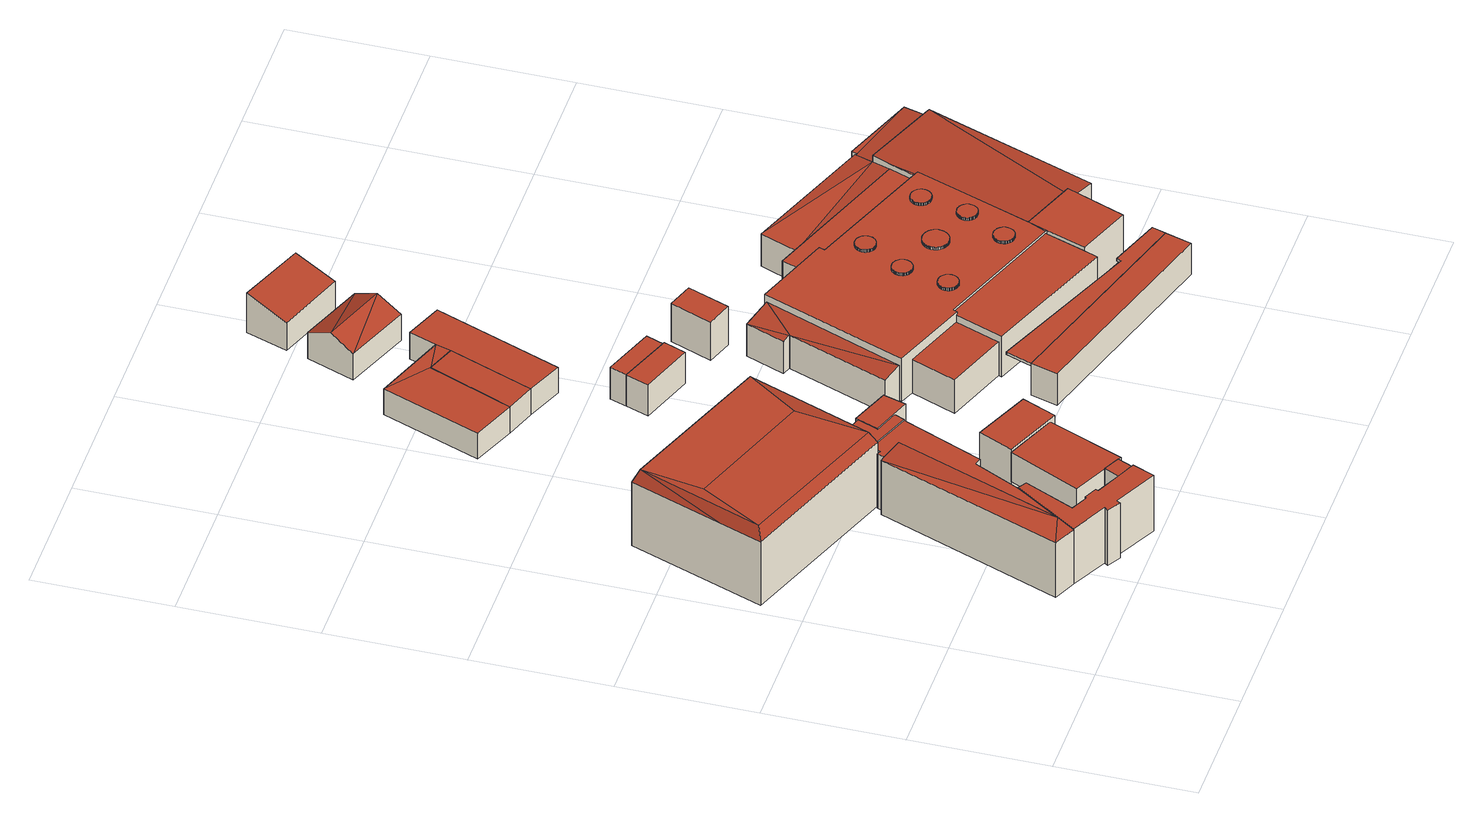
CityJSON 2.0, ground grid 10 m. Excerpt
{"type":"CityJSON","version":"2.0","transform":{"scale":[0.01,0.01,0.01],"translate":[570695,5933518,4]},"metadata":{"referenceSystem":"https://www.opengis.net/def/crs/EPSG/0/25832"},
"CityObjects":{
"building1":{"type":"Building","attributes":{"Grundfläche 2D":"79.879117","Grundhöhe NN":"4.262"},"geometry":[{"type":"Solid","lod":"3","boundaries":[[[[0,1,2]],[[3,4,5,2,6]],[[0,2,5]],[[7,8,9,10,11,12,13,14,15,16,17,18,19,20,21]],[[22,23,24,25,26,27,28,29,30,31,32,33]],[[34,35,36,37,38,39]],[[40,41,42,43,44]],[[2,23,22,6]],[[45,46,5,4,3,6,22,33,32]],[[0,5,46,47]],[[1,0,47,48]],[[8,7,49,50]],[[10,9,8,50,51]],[[11,10,51,52]],[[12,11,52,53]],[[13,12,53,54]],[[14,13,54,55]],[[15,14,55,56]],[[15,56,57,24,16]],[[2,1,17,16,24,23]],[[17,1,48,58,18]],[[19,18,58,59]],[[20,19,59,60]],[[21,20,60,61]],[[7,21,61,49]],[[25,24,57,62]],[[26,25,62,63]],[[27,26,63,64]],[[29,28,65,66]],[[67,31,30,29,66,68]],[[32,31,67,45]],[[39,38,69,70]],[[39,70,65,28,34]],[[34,28,27,35]],[[35,27,64,71,36]],[[37,41,40,44,72,69,38]],[[73,42,41,37,36,71]],[[43,42,73,74]],[[44,43,74,72]],[[46,45,67,68,66,65,70,69,72,74,73,71,64,63,62,57,56,55,54,53,52,51,50,49,61,60,59,58,48,47]]]],"semantics":{"surfaces":[{"type":"RoofSurface"},{"type":"WallSurface"},{"type":"GroundSurface"}],"values":[[0,0,0,0,0,0,0,1,1,1,1,1,1,1,1,1,1,1,1,1,1,1,1,1,1,1,1,1,1,1,1,1,1,1,1,1,1,1,1,2]]}}]},
"building2":{"type":"Building","attributes":{"Grundfläche 2D":"136.564219","Grundhöhe NN":"4.262"},"geometry":[{"type":"Solid","lod":"3","boundaries":[[[[75,76,77]],[[75,78,79,76]],[[80,79,78]],[[80,81,82,79]],[[83,84,85,82,81]],[[84,77,76,85]],[[86,87,82,85]],[[87,86,76,79]],[[87,79,82]],[[85,76,86]],[[78,75,77,88,89]],[[81,80,78,89,90]],[[84,83,81,90,91]],[[77,84,91,70,88]],[[91,90,89,88,70]]]],"semantics":{"surfaces":[{"type":"RoofSurface"},{"type":"WallSurface"},{"type":"GroundSurface"}],"values":[[0,0,0,0,0,0,0,0,0,0,1,1,1,1,2]]}}]},
"building3":{"type":"Building","attributes":{"Grundfläche 2D":"1.675169","Grundhöhe NN":"6.300"},"geometry":[{"type":"Solid","lod":"3","boundaries":[[[[92,93,94,95]],[[96,97,95,94]],[[97,98,92,95]],[[98,99,93,92]],[[99,96,94,93]],[[99,98,97,96]]]],"semantics":{"surfaces":[{"type":"RoofSurface"},{"type":"WallSurface"},{"type":"GroundSurface"}],"values":[[0,1,1,1,1,2]]}}]},
"building4":{"type":"Building","attributes":{"Grundfläche 2D":"25.071277","Grundhöhe NN":"6.322"},"geometry":[{"type":"Solid","lod":"3","boundaries":[[[[100,101,102,103]],[[101,100,104,105]],[[102,101,105,106]],[[103,102,106,107]],[[100,103,107,104]],[[105,104,107,106]]]],"semantics":{"surfaces":[{"type":"RoofSurface"},{"type":"WallSurface"},{"type":"GroundSurface"}],"values":[[0,1,1,1,1,2]]}}]},
"building5":{"type":"Building","attributes":{"Grundfläche 2D":"12.195177","Grundhöhe NN":"4.262"},"geometry":[{"type":"Solid","lod":"3","boundaries":[[[[108,109,110,111]],[[109,108,112,113]],[[110,109,113,114]],[[111,110,114,115]],[[108,111,115,112]],[[113,112,115,114]]]],"semantics":{"surfaces":[{"type":"RoofSurface"},{"type":"WallSurface"},{"type":"GroundSurface"}],"values":[[0,1,1,1,1,2]]}}]},
"building6":{"type":"Building","attributes":{"Grundfläche 2D":"15.060172","Grundhöhe NN":"6.371"},"geometry":[{"type":"Solid","lod":"3","boundaries":[[[[116,117,118,119]],[[120,121,119,118]],[[121,122,116,119]],[[122,123,117,116]],[[123,120,118,117]],[[123,122,121,120]]]],"semantics":{"surfaces":[{"type":"RoofSurface"},{"type":"WallSurface"},{"type":"GroundSurface"}],"values":[[0,1,1,1,1,2]]}}]},
"building7":{"type":"Building","attributes":{"Grundfläche 2D":"59.286362","Grundhöhe NN":"6.368"},"geometry":[{"type":"Solid","lod":"3","boundaries":[[[[117,116,124,125]],[[126,124,116]],[[126,116,119]],[[127,128,129,126,119,118]],[[130,131,125,124]],[[131,123,117,125]],[[123,122,116,117]],[[122,121,119,116]],[[121,120,118,119]],[[120,132,127,118]],[[132,133,128,127]],[[133,134,129,128]],[[134,135,126,129]],[[135,130,124,126]],[[122,123,131,130,135,134,133,132,120,121]]]],"semantics":{"surfaces":[{"type":"RoofSurface"},{"type":"WallSurface"},{"type":"GroundSurface"}],"values":[[0,0,0,0,1,1,1,1,1,1,1,1,1,1,2]]}}]},
"building8":{"type":"Building","attributes":{"Grundfläche 2D":"7.353962","Grundhöhe NN":"6.036"},"geometry":[{"type":"Solid","lod":"3","boundaries":[[[[136,137,138,139,140,141]],[[142,143,139,138]],[[143,144,145,146,136,141,140,139]],[[146,147,137,136]],[[147,142,138,137]],[[145,144,143,142,147,146]]]],"semantics":{"surfaces":[{"type":"RoofSurface"},{"type":"WallSurface"},{"type":"GroundSurface"}],"values":[[0,1,1,1,1,2]]}}]},
"building9":{"type":"Building","attributes":{"Grundfläche 2D":"5.650454","Grundhöhe NN":"5.910"},"geometry":[{"type":"Solid","lod":"3","boundaries":[[[[148,149,150,151]],[[152,153,151,150]],[[153,154,148,151]],[[154,155,149,148]],[[155,152,150,149]],[[155,154,153,152]]]],"semantics":{"surfaces":[{"type":"RoofSurface"},{"type":"WallSurface"},{"type":"GroundSurface"}],"values":[[0,1,1,1,1,2]]}}]},
"building10":{"type":"Building","attributes":{"Grundfläche 2D":"19.536993","Grundhöhe NN":"6.522"},"geometry":[{"type":"Solid","lod":"3","boundaries":[[[[156,157,158]],[[159,158,160]],[[156,158,159]],[[159,160,161]],[[160,158,157,162,163]],[[161,160,163,164]],[[156,159,161,164,165]],[[157,156,165,162]],[[163,162,165,164]]]],"semantics":{"surfaces":[{"type":"RoofSurface"},{"type":"WallSurface"},{"type":"GroundSurface"}],"values":[[0,0,0,0,1,1,1,1,2]]}}]},
"building11":{"type":"Building","attributes":{"Grundfläche 2D":"6.546194","Grundhöhe NN":"6.488"},"geometry":[{"type":"Solid","lod":"3","boundaries":[[[[166,167,168,169]],[[170,171,169,168]],[[171,172,166,169]],[[172,173,167,166]],[[173,170,168,167]],[[173,172,171,170]]]],"semantics":{"surfaces":[{"type":"RoofSurface"},{"type":"WallSurface"},{"type":"GroundSurface"}],"values":[[0,1,1,1,1,2]]}}]},
"building12":{"type":"Building","attributes":{"Grundfläche 2D":"32.876949","Grundhöhe NN":"6.488"},"children":["building12-1"],"geometry":[{"type":"Solid","lod":"3","boundaries":[[[[174,175,176,177]],[[176,178,179,180,177]],[[174,177,180,181]],[[174,181,182,183,175]],[[179,178,176,175,183,182]],[[182,181,180,179]]]],"semantics":{"surfaces":[{"type":"RoofSurface"},{"type":"WallSurface"},{"type":"GroundSurface"}],"values":[[0,1,1,1,1,2]]}}]},
"building12-1":{"type":"BuildingInstallation","parents":["building12"],"geometry":[{"type":"MultiSurface","lod":"3","boundaries":[[[184,185,186,187,176,175]],[[178,183,175,176]],[[183,188,184,175]],[[188,189,185,184]],[[189,190,186,185]],[[190,191,187,186]],[[191,178,176,187]],[[191,190,189,188,183,178]]],"semantics":{"surfaces":[{"type":"RoofSurface"},{"type":"WallSurface"},{"type":"OuterCeilingSurface"}],"values":[0,1,1,1,1,1,1,2]}}]},
"building13":{"type":"Building","attributes":{"Grundfläche 2D":"17.034264","Grundhöhe NN":"6.640"},"geometry":[{"type":"Solid","lod":"3","boundaries":[[[[192,193,194,195]],[[196,197,195,194]],[[197,198,192,195]],[[198,199,193,192]],[[199,196,194,193]],[[199,198,197,196]]]],"semantics":{"surfaces":[{"type":"RoofSurface"},{"type":"WallSurface"},{"type":"GroundSurface"}],"values":[[0,1,1,1,1,2]]}}]},
"building14":{"type":"Building","attributes":{"Grundfläche 2D":"421.715053","Grundhöhe NN":"6.488"},"children":["building14-1","building14-2","building14-3","building14-4","building14-5","building14-6","building14-7"],"geometry":[{"type":"Solid","lod":"3","boundaries":[[[[200,201,202,203,204,205,206,207,208,209,210,211]],[[212,211,210]],[[213,214,215,216,217,218]],[[219,220,221]],[[222,220,219]],[[223,222,219,224]],[[225,226,227,228]],[[229,227,226]],[[230,225,228,231]],[[229,226,232]],[[233,234,235,236,237,238,239,240]],[[241,242,243,244,219]],[[243,242,245]],[[246,247,248,249]],[[250,251,252,248,247,253,254]],[[251,250,255]],[[211,212,256,257,258]],[[259,260,261,262]],[[263,264,207,206,205,204,265,266,227,229]],[[259,262,238,237,208,207,264,267]],[[208,237,236,209]],[[268,212,210,209,236,235,269]],[[211,252,251,200]],[[216,202,201,200,251,255,217]],[[202,216,215,203]],[[270,265,204,203,215,214]],[[271,213,218,221,220,272]],[[214,213,271,270]],[[273,223,224,219,244,274]],[[222,223,273,275]],[[220,222,275,272]],[[228,227,266,276]],[[277,230,231,228,276,278]],[[225,230,277,279]],[[226,225,279,280]],[[232,226,280,281]],[[229,232,281,263]],[[282,240,239,238,262,261,283]],[[233,240,282,284]],[[235,234,233,284,269]],[[242,241,285,286]],[[245,242,286,287]],[[243,245,287,288]],[[244,243,288,274]],[[246,249,289,290]],[[247,246,290,291]],[[219,254,253,247,291,285,241]],[[217,255,250,254,219,221,218]],[[212,268,292,256]],[[257,256,292,293]],[[248,258,257,293,289,249]],[[258,248,252,211]],[[260,259,267,294]],[[261,260,294,283]],[[293,292,268,269,284,282,283,294,267,264,263,281,280,279,277,278,276,266,265,270,271,272,275,273,274,288,287,286,285,291,290,289]]]],"semantics":{"surfaces":[{"type":"RoofSurface"},{"type":"WallSurface"},{"type":"GroundSurface"}],"values":[[0,0,0,0,0,0,0,0,0,0,0,0,0,0,0,0,0,0,1,1,1,1,1,1,1,1,1,1,1,1,1,1,1,1,1,1,1,1,1,1,1,1,1,1,1,1,1,1,1,1,1,1,1,1,2]]}}]},
"building14-1":{"type":"BuildingInstallation","parents":["building14"],"geometry":[{"type":"MultiSurface","lod":"3","boundaries":[[[295,296,297,298,299,300,301,302,303,304,305,306,307,308,309,310,311,312,313,314,315,316,317,318,319,320,321,322,323,324,325,326,327,328,329,330,331,332,333,334,335,336,337,338,339,340,341,342,343,344,345,346,347,348,349,350,351,352,353,354,355,356,357,358,359,360,361,362,363,364,365,366]],[[367,368,301,300]],[[368,369,302,301]],[[370,371,297,296]],[[371,372,298,297]],[[372,373,299,298]],[[373,367,300,299]],[[369,374,303,302]],[[304,303,374,375]],[[375,376,305,304]],[[376,377,306,305]],[[377,378,307,306]],[[378,379,308,307]],[[379,380,309,308]],[[380,381,310,309]],[[381,382,311,310]],[[382,383,312,311]],[[383,384,313,312]],[[384,385,314,313]],[[385,386,315,314]],[[386,387,316,315]],[[387,388,317,316]],[[388,389,318,317]],[[389,390,319,318]],[[390,391,320,319]],[[391,392,321,320]],[[392,393,322,321]],[[323,322,393,394]],[[394,395,324,323]],[[395,396,325,324]],[[396,397,326,325]],[[397,398,327,326]],[[398,399,328,327]],[[399,400,329,328]],[[400,401,330,329]],[[401,402,331,330]],[[402,403,332,331]],[[403,404,333,332]],[[404,405,334,333]],[[405,406,335,334]],[[406,407,336,335]],[[407,408,337,336]],[[408,409,338,337]],[[409,410,339,338]],[[410,411,340,339]],[[411,412,341,340]],[[412,413,342,341]],[[413,414,343,342]],[[414,415,344,343]],[[415,416,345,344]],[[416,417,346,345]],[[417,418,347,346]],[[418,419,348,347]],[[419,420,349,348]],[[420,421,350,349]],[[421,422,351,350]],[[422,423,352,351]],[[423,424,353,352]],[[424,425,354,353]],[[425,426,355,354]],[[426,427,356,355]],[[427,428,357,356]],[[428,429,358,357]],[[429,430,359,358]],[[430,431,360,359]],[[431,432,361,360]],[[432,433,362,361]],[[433,434,363,362]],[[434,435,364,363]],[[435,436,365,364]],[[436,437,366,365]],[[437,438,295,366]],[[438,370,296,295]]],"semantics":{"surfaces":[{"type":"RoofSurface"},{"type":"WallSurface"}],"values":[0,1,1,1,1,1,1,1,1,1,1,1,1,1,1,1,1,1,1,1,1,1,1,1,1,1,1,1,1,1,1,1,1,1,1,1,1,1,1,1,1,1,1,1,1,1,1,1,1,1,1,1,1,1,1,1,1,1,1,1,1,1,1,1,1,1,1,1,1,1,1,1,1]}}]},
"building14-2":{"type":"BuildingInstallation","parents":["building14"],"geometry":[{"type":"MultiSurface","lod":"3","boundaries":[[[439,440,441,442,443,444,445,446,447,448,449,450,451,452,453,454,455,456,457,458,459,460,461,462,463,464,465,466,467,468,469,470,471,472,473,474,475,476,477,478,479,480,481,482,483,484,485,486]],[[442,441,487,488]],[[443,442,488,489]],[[444,443,489,490]],[[486,485,491,492]],[[439,486,492,493]],[[440,439,493,494]],[[441,440,494,487]],[[445,444,490,495]],[[446,445,495,496]],[[447,446,496,497]],[[448,447,497,498]],[[449,448,498,499]],[[450,449,499,500]],[[451,450,500,501]],[[452,451,501,502]],[[453,452,502,503]],[[454,453,503,504]],[[455,454,504,505]],[[456,455,505,506]],[[457,456,506,507]],[[458,457,507,508]],[[459,458,508,509]],[[460,459,509,510]],[[461,460,510,511]],[[462,461,511,512]],[[463,462,512,513]],[[464,463,513,514]],[[465,464,514,515]],[[466,465,515,516]],[[467,466,516,517]],[[468,467,517,518]],[[469,468,518,519]],[[470,469,519,520]],[[471,470,520,521]],[[472,471,521,522]],[[473,472,522,523]],[[474,473,523,524]],[[475,474,524,525]],[[476,475,525,526]],[[477,476,526,527]],[[478,477,527,528]],[[479,478,528,529]],[[480,479,529,530]],[[481,480,530,531]],[[482,481,531,532]],[[483,482,532,533]],[[484,483,533,534]],[[485,484,534,491]]],"semantics":{"surfaces":[{"type":"RoofSurface"},{"type":"WallSurface"}],"values":[0,1,1,1,1,1,1,1,1,1,1,1,1,1,1,1,1,1,1,1,1,1,1,1,1,1,1,1,1,1,1,1,1,1,1,1,1,1,1,1,1,1,1,1,1,1,1,1,1]}}]},
"building14-3":{"type":"BuildingInstallation","parents":["building14"],"geometry":[{"type":"MultiSurface","lod":"3","boundaries":[[[535,536,537,538,539,540,541,542,543,544,545,546,547,548,549,550,551,552,553,554,555,556,557,558,559,560,561,562,563,564,565,566,567,568,569,570,571,572,573,574,575,576,577,578,579,580,581,582]],[[559,558,583,584]],[[560,559,584,585]],[[561,560,585,586]],[[562,561,586,587]],[[563,562,587,588]],[[564,563,588,589]],[[539,538,590,591]],[[540,539,591,592]],[[535,582,593,594]],[[536,535,594,595]],[[537,536,595,596]],[[538,537,596,590]],[[541,540,592,597]],[[542,541,597,598]],[[543,542,598,599]],[[544,543,599,600]],[[545,544,600,601]],[[546,545,601,602]],[[547,546,602,603]],[[548,547,603,604]],[[549,548,604,605]],[[550,549,605,606]],[[551,550,606,607]],[[552,551,607,608]],[[553,552,608,609]],[[554,553,609,610]],[[555,554,610,611]],[[556,555,611,612]],[[557,556,612,613]],[[558,557,613,583]],[[565,564,589,614]],[[566,565,614,615]],[[567,566,615,616]],[[568,567,616,617]],[[569,568,617,618]],[[570,569,618,619]],[[571,570,619,620]],[[572,571,620,621]],[[573,572,621,622]],[[574,573,622,623]],[[575,574,623,624]],[[576,575,624,625]],[[577,576,625,626]],[[578,577,626,627]],[[579,578,627,628]],[[580,579,628,629]],[[581,580,629,630]],[[582,581,630,593]]],"semantics":{"surfaces":[{"type":"RoofSurface"},{"type":"WallSurface"}],"values":[0,1,1,1,1,1,1,1,1,1,1,1,1,1,1,1,1,1,1,1,1,1,1,1,1,1,1,1,1,1,1,1,1,1,1,1,1,1,1,1,1,1,1,1,1,1,1,1,1]}}]},
"building14-4":{"type":"BuildingInstallation","parents":["building14"],"geometry":[{"type":"MultiSurface","lod":"3","boundaries":[[[631,632,633,634,635,636,637,638,639,640,641,642,643,644,645,646,647,648,649,650,651,652,653,654,655,656,657,658,659,660,661,662,663,664,665,666,667,668,669,670,671,672,673,674,675,676,677,678]],[[639,638,679,680]],[[634,633,681,682]],[[635,634,682,683]],[[636,635,683,684]],[[637,636,684,685]],[[638,637,685,679]],[[640,639,680,686]],[[641,640,686,687]],[[642,641,687,688]],[[643,642,688,689]],[[644,643,689,690]],[[645,644,690,691]],[[646,645,691,692]],[[647,646,692,693]],[[648,647,693,694]],[[649,648,694,695]],[[650,649,695,696]],[[651,650,696,697]],[[652,651,697,698]],[[653,652,698,699]],[[654,653,699,700]],[[655,654,700,701]],[[656,655,701,702]],[[657,656,702,703]],[[658,657,703,704]],[[659,658,704,705]],[[660,659,705,706]],[[661,660,706,707]],[[662,661,707,708]],[[663,662,708,709]],[[664,663,709,710]],[[665,664,710,711]],[[666,665,711,712]],[[667,666,712,713]],[[668,667,713,714]],[[669,668,714,715]],[[670,669,715,716]],[[671,670,716,717]],[[672,671,717,718]],[[673,672,718,719]],[[674,673,719,720]],[[675,674,720,721]],[[676,675,721,722]],[[677,676,722,723]],[[678,677,723,724]],[[631,678,724,725]],[[632,631,725,726]],[[633,632,726,681]]],"semantics":{"surfaces":[{"type":"RoofSurface"},{"type":"WallSurface"}],"values":[0,1,1,1,1,1,1,1,1,1,1,1,1,1,1,1,1,1,1,1,1,1,1,1,1,1,1,1,1,1,1,1,1,1,1,1,1,1,1,1,1,1,1,1,1,1,1,1,1]}}]},
"building14-5":{"type":"BuildingInstallation","parents":["building14"],"geometry":[{"type":"MultiSurface","lod":"3","boundaries":[[[727,728,729,730,731,732,733,734,735,736,737,738,739,740,741,742,743,744,745,746,747,748,749,750,751,752,753,754,755,756,757,758,759,760,761,762,763,764,765,766,767,768,769,770,771,772,773,774,775,776]],[[777,778,730,729]],[[778,779,731,730]],[[780,781,776,775]],[[781,782,727,776]],[[782,783,728,727]],[[783,777,729,728]],[[779,784,732,731]],[[784,785,733,732]],[[785,786,734,733]],[[786,787,735,734]],[[787,788,736,735]],[[788,789,737,736]],[[789,790,738,737]],[[790,791,739,738]],[[791,792,740,739]],[[792,793,741,740]],[[793,794,742,741]],[[794,795,743,742]],[[795,796,744,743]],[[796,797,745,744]],[[797,798,746,745]],[[798,799,747,746]],[[799,800,748,747]],[[800,801,749,748]],[[801,802,750,749]],[[802,803,751,750]],[[803,804,752,751]],[[804,805,753,752]],[[805,806,754,753]],[[806,807,755,754]],[[807,808,756,755]],[[808,809,757,756]],[[809,810,758,757]],[[810,811,759,758]],[[811,812,760,759]],[[812,813,761,760]],[[813,814,762,761]],[[814,815,763,762]],[[815,816,764,763]],[[816,817,765,764]],[[817,818,819,767,766,765]],[[819,820,768,767]],[[820,821,769,768]],[[821,822,770,769]],[[822,823,771,770]],[[823,824,772,771]],[[824,825,773,772]],[[774,773,825,826]],[[826,780,775,774]]],"semantics":{"surfaces":[{"type":"RoofSurface"},{"type":"WallSurface"}],"values":[0,1,1,1,1,1,1,1,1,1,1,1,1,1,1,1,1,1,1,1,1,1,1,1,1,1,1,1,1,1,1,1,1,1,1,1,1,1,1,1,1,1,1,1,1,1,1,1,1,1]}}]},
"building14-6":{"type":"BuildingInstallation","parents":["building14"],"geometry":[{"type":"MultiSurface","lod":"3","boundaries":[[[827,828,829,830,831,832,833,834,835,836,837,838,839,840,841,842,843,844,845,846,847,848,849,850,851,852,853,854,855,856,857,858,859,860,861,862,863,864,865,866,867,868,869,870,871,872,873,874]],[[875,876,833,832]],[[877,878,827,874]],[[878,879,828,827]],[[829,828,879,880]],[[880,881,830,829]],[[881,882,831,830]],[[882,875,832,831]],[[876,883,834,833]],[[883,884,835,834]],[[884,885,836,835]],[[885,886,837,836]],[[886,887,838,837]],[[887,888,839,838]],[[888,889,840,839]],[[889,890,841,840]],[[890,891,842,841]],[[891,892,843,842]],[[892,893,844,843]],[[893,894,845,844]],[[894,895,846,845]],[[895,896,847,846]],[[896,897,848,847]],[[897,898,849,848]],[[898,899,850,849]],[[851,850,899,900]],[[900,901,852,851]],[[901,902,853,852]],[[902,903,854,853]],[[903,904,855,854]],[[904,905,856,855]],[[905,906,857,856]],[[906,907,858,857]],[[907,908,859,858]],[[908,909,860,859]],[[909,910,861,860]],[[910,911,862,861]],[[911,912,863,862]],[[912,913,864,863]],[[913,914,865,864]],[[914,915,866,865]],[[915,916,867,866]],[[916,917,868,867]],[[917,918,869,868]],[[918,919,870,869]],[[919,920,871,870]],[[920,921,872,871]],[[921,922,873,872]],[[922,877,874,873]]],"semantics":{"surfaces":[{"type":"RoofSurface"},{"type":"WallSurface"}],"values":[0,1,1,1,1,1,1,1,1,1,1,1,1,1,1,1,1,1,1,1,1,1,1,1,1,1,1,1,1,1,1,1,1,1,1,1,1,1,1,1,1,1,1,1,1,1,1,1,1]}}]},
"building14-7":{"type":"BuildingInstallation","parents":["building14"],"geometry":[{"type":"MultiSurface","lod":"3","boundaries":[[[923,924,925,926,927,928,929,930,931,932,933,934,935,936,937,938,939,940,941,942,943,944,945,946,947,948,949,950,951,952,953,954,955,956,957,958,959,960,961,962,963,964,965,966,967,968,969,970]],[[926,925,971,972]],[[969,968,973,974]],[[970,969,974,975]],[[923,970,975,976]],[[924,923,976,977]],[[925,924,977,971]],[[927,926,972,978]],[[928,927,978,979]],[[929,928,979,980]],[[930,929,980,981]],[[931,930,981,982]],[[932,931,982,983]],[[933,932,983,984]],[[934,933,984,985]],[[935,934,985,986]],[[936,935,986,987]],[[937,936,987,988]],[[938,937,988,989]],[[939,938,989,990]],[[940,939,990,991]],[[941,940,991,992]],[[942,941,992,993]],[[943,942,993,994]],[[944,943,994,995]],[[945,944,995,996]],[[946,945,996,997]],[[947,946,997,998]],[[948,947,998,999]],[[949,948,999,1000]],[[950,949,1000,1001]],[[951,950,1001,1002]],[[952,951,1002,1003]],[[953,952,1003,1004]],[[954,953,1004,1005]],[[955,954,1005,1006]],[[956,955,1006,1007]],[[957,956,1007,1008]],[[958,957,1008,1009]],[[959,958,1009,1010]],[[960,959,1010,1011]],[[961,960,1011,1012]],[[962,961,1012,1013]],[[963,962,1013,1014]],[[964,963,1014,1015]],[[965,964,1015,1016]],[[966,965,1016,1017]],[[967,966,1017,1018]],[[968,967,1018,973]]],"semantics":{"surfaces":[{"type":"RoofSurface"},{"type":"WallSurface"}],"values":[0,1,1,1,1,1,1,1,1,1,1,1,1,1,1,1,1,1,1,1,1,1,1,1,1,1,1,1,1,1,1,1,1,1,1,1,1,1,1,1,1,1,1,1,1,1,1,1,1]}}]}
},
"vertices":[
[710,476,483],[878,403,483],[967,536,487],[1263,1807,486],[1260,1808,486],[1223,1820,483],[1418,1754,498],[1559,51,493],[1628,213,491],[1494,273,491],[1306,358,491],[1316,379,491],[1220,424,491],[1214,411,491],[1084,471,491],[1254,836,491],[1192,873,491],[878,403,491],[1147,269,491],[1124,240,491],[1225,185,491],[1238,212,491],[1418,1754,483],[967,536,483],[1192,873,483],[1360,1213,483],[1413,1196,483],[1666,1790,483],[1336,1915,483],[1309,1849,483],[1283,1860,483],[1281,1861,483],[1260,1808,483],[1263,1807,483],[1336,1915,491],[1666,1790,491],[1697,1864,491],[1518,1928,491],[1579,2079,491],[1408,2143,491],[1579,2079,494],[1518,1928,498],[1815,1822,498],[1870,1990,493],[1586,2097,493],[1260,1808,26],[1223,1820,26],[710,476,26],[878,403,26],[1559,51,26],[1628,213,26],[1306,358,26],[1316,379,26],[1220,424,26],[1214,411,26],[1084,471,26],[1254,836,26],[1192,873,26],[1147,269,26],[1124,240,26],[1225,185,26],[1238,212,26],[1360,1213,26],[1413,1196,26],[1666,1790,26],[1336,1915,26],[1309,1849,26],[1281,1861,26],[1283,1860,26],[1579,2079,26],[1408,2143,26],[1697,1864,26],[1586,2097,26],[1815,1822,26],[1870,1990,26],
[543,3268,563],[1618,2829,658],[1675,2846,563],[455,3301,563],[480,3251,658],[206,2635,563],[87,2314,563],[136,2341,658],[1247,1886,563],[1303,1865,563],[1273,1920,658],[1325,2444,678],[379,2783,678],[1675,2846,26],[455,3301,26],[87,2314,26],[1303,1865,26],
[1550,386,483],[1494,273,483],[1620,217,483],[1670,328,483],[1620,217,230],[1670,328,230],[1550,386,230],[1494,273,230],
[1929,868,476],[1547,1025,476],[1300,504,476],[1698,315,476],[1929,868,232],[1547,1025,232],[1300,504,232],[1698,315,232],
[1657,1272,503],[1547,1025,503],[1970,850,503],[2075,1094,503],[1657,1272,26],[1547,1025,26],[1970,850,26],[2075,1094,26],
[1358,4940,458],[1110,4323,458],[1328,4245,458],[1567,4861,458],[1328,4245,237],[1567,4861,237],[1358,4940,237],[1110,4323,237],
[1065,5175,451],[790,4453,451],[1599,4973,458],[1601,4137,451],[1959,5069,451],[1672,5175,458],[1065,5175,237],[790,4453,237],[1601,4137,237],[1959,5069,237],[1672,5175,237],[1599,4973,237],
[1634,3682,467],[1575,3513,467],[1967,3374,467],[2028,3536,467],[2022,3538,467],[1645,3678,467],[1967,3374,204],[2028,3536,204],[2022,3538,204],[1645,3678,204],[1634,3682,204],[1575,3513,204],
[1691,3809,458],[1645,3678,458],[2022,3538,458],[2072,3670,458],[2022,3538,191],[2072,3670,191],[1691,3809,191],[1645,3678,191],
[1951,5630,471],[1472,5814,471],[1405,5638,556],[1891,5460,556],[1338,5462,471],[1826,5275,471],[1472,5814,252],[1338,5462,252],[1826,5275,252],[1951,5630,252],
[2192,3267,572],[2382,3201,572],[2498,3506,572],[2309,3571,572],[2498,3506,249],[2309,3571,249],[2192,3267,249],[2382,3201,249],
[3936,487,513],[3992,678,513],[2435,1146,513],[2375,951,513],[2435,1146,493],[2435,1146,249],[2375,951,249],[3936,487,249],[3992,678,249],[3992,678,493],
[4025,779,513],[3646,912,513],[3633,877,513],[2507,1335,513],[4025,779,493],[3646,912,493],[3633,877,493],[2507,1335,493],
[2001,5778,498],[2100,6079,596],[1605,6270,596],[1498,5966,498],[1605,6270,264],[1498,5966,264],[2001,5778,264],[2100,6079,264],
[4038,2387,611],[4021,2393,611],[3081,2745,611],[3096,2788,611],[2522,2994,611],[2516,2977,611],[2138,1960,611],[2131,1941,611],[2703,1727,611],[2714,1760,611],[3671,1404,611],[3735,1543,611],[3683,1400,611],[2977,3004,542],[2920,2850,542],[3096,2788,542],[3081,2745,542],[4021,2393,542],[4098,2595,542],[4151,2728,531],[3126,2950,522],[4098,2595,539],[3234,3223,522],[4204,2864,522],[4201,2857,522],[2257,2749,528],[2256,2745,528],[2516,2977,559],[2306,3052,517],[2138,1960,542],[2196,2768,517],[2197,2772,517],[1982,2011,525],[3534,1013,593],[3570,1116,594],[3671,1404,596],[2714,1760,593],[2703,1727,593],[2692,1731,593],[2569,1407,593],[2560,1382,593],[4715,2531,532],[4772,2693,519],[4214,2853,519],[4201,2857,519],[4228,2895,519],[4311,1280,551],[4754,2517,551],[4144,1390,566],[4128,1348,566],[4098,2595,583],[4038,2387,583],[3735,1543,583],[4715,2531,553],[4151,2728,583],[4021,2393,583],[3579,1112,612],[3978,965,612],[4144,1390,612],[2238,1901,531],[2108,1572,531],[2569,1407,531],[2692,1731,531],[2138,1960,249],[2131,1941,249],[2522,2994,249],[2516,2977,249],[2238,1901,249],[3683,1400,249],[3671,1404,249],[2920,2850,249],[2977,3004,249],[3126,2950,249],[4204,2864,249],[4201,2857,249],[3234,3223,249],[2306,3052,249],[2196,2768,249],[2197,2772,249],[2257,2749,249],[2256,2745,249],[1982,2011,249],[2560,1382,249],[2569,1407,249],[3534,1013,249],[4715,2531,249],[4772,2693,249],[4228,2895,249],[4214,2853,249],[4128,1348,249],[4311,1280,249],[4754,2517,249],[3579,1112,249],[3978,965,249],[2108,1572,249],
[3404,1983,634],[3410,1986,634],[3421,1991,634],[3430,1998,634],[3438,2005,634],[3445,2012,634],[3451,2021,634],[3457,2030,634],[3461,2041,634],[3464,2053,634],[3465,2059,634],[3466,2065,634],[3466,2072,634],[3466,2078,634],[3465,2085,634],[3464,2091,634],[3462,2098,634],[3460,2104,634],[3457,2110,634],[3454,2116,634],[3451,2122,634],[3447,2127,634],[3443,2132,634],[3438,2137,634],[3433,2141,634],[3429,2145,634],[3418,2151,634],[3408,2156,634],[3398,2160,634],[3388,2162,634],[3377,2163,634],[3366,2163,634],[3355,2161,634],[3343,2158,634],[3337,2156,634],[3332,2153,634],[3326,2150,634],[3321,2147,634],[3315,2143,634],[3310,2138,634],[3306,2134,634],[3301,2129,634],[3297,2123,634],[3294,2118,634],[3290,2112,634],[3288,2106,634],[3285,2100,634],[3284,2094,634],[3282,2088,634],[3281,2081,634],[3281,2069,634],[3282,2058,634],[3284,2047,634],[3287,2037,634],[3291,2028,634],[3297,2018,634],[3304,2009,634],[3312,2001,634],[3317,1997,634],[3322,1993,634],[3328,1990,634],[3334,1987,634],[3340,1984,634],[3346,1982,634],[3352,1980,634],[3359,1979,634],[3366,1978,634],[3372,1978,634],[3379,1978,634],[3385,1979,634],[3392,1980,634],[3398,1981,634],[3445,2012,611],[3451,2021,611],[3457,2030,611],[3410,1986,611],[3421,1991,611],[3430,1998,611],[3438,2005,611],[3461,2041,611],[3464,2053,611],[3465,2059,611],[3466,2065,611],[3466,2072,611],[3466,2078,611],[3465,2085,611],[3464,2091,611],[3462,2098,611],[3460,2104,611],[3457,2110,611],[3454,2116,611],[3451,2122,611],[3447,2127,611],[3443,2132,611],[3438,2137,611],[3433,2141,611],[3429,2145,611],[3418,2151,611],[3408,2156,611],[3398,2160,611],[3388,2162,611],[3377,2163,611],[3366,2163,611],[3355,2161,611],[3343,2158,611],[3337,2156,611],[3332,2153,611],[3326,2150,611],[3321,2147,611],[3315,2143,611],[3310,2138,611],[3306,2134,611],[3301,2129,611],[3297,2123,611],[3294,2118,611],[3290,2112,611],[3288,2106,611],[3285,2100,611],[3284,2094,611],[3282,2088,611],[3281,2081,611],[3281,2069,611],[3282,2058,611],[3284,2047,611],[3287,2037,611],[3291,2028,611],[3297,2018,611],[3304,2009,611],[3312,2001,611],[3317,1997,611],[3322,1993,611],[3328,1990,611],[3334,1987,611],[3340,1984,611],[3346,1982,611],[3352,1980,611],[3359,1979,611],[3366,1978,611],[3372,1978,611],[3379,1978,611],[3385,1979,611],[3392,1980,611],[3398,1981,611],[3404,1983,611],
[3815,2228,634],[3821,2233,634],[3827,2239,634],[3832,2246,634],[3836,2253,634],[3840,2261,634],[3843,2270,634],[3845,2280,634],[3845,2290,634],[3844,2300,634],[3842,2311,634],[3837,2320,634],[3832,2329,634],[3826,2337,634],[3819,2344,634],[3811,2349,634],[3803,2354,634],[3795,2357,634],[3787,2359,634],[3779,2360,634],[3770,2360,634],[3761,2359,634],[3752,2357,634],[3743,2354,634],[3734,2349,634],[3725,2343,634],[3718,2336,634],[3712,2327,634],[3706,2318,634],[3703,2309,634],[3701,2299,634],[3700,2290,634],[3700,2281,634],[3701,2272,634],[3703,2264,634],[3706,2257,634],[3710,2249,634],[3716,2242,634],[3722,2235,634],[3730,2229,634],[3738,2223,634],[3748,2219,634],[3758,2216,634],[3768,2215,634],[3779,2215,634],[3789,2217,634],[3798,2219,634],[3807,2223,634],[3827,2239,611],[3832,2246,611],[3836,2253,611],[3840,2261,611],[3798,2219,611],[3807,2223,611],[3815,2228,611],[3821,2233,611],[3843,2270,611],[3845,2280,611],[3845,2290,611],[3844,2300,611],[3842,2311,611],[3837,2320,611],[3832,2329,611],[3826,2337,611],[3819,2344,611],[3811,2349,611],[3803,2354,611],[3795,2357,611],[3787,2359,611],[3779,2360,611],[3770,2360,611],[3761,2359,611],[3752,2357,611],[3743,2354,611],[3734,2349,611],[3725,2343,611],[3718,2336,611],[3712,2327,611],[3706,2318,611],[3703,2309,611],[3701,2299,611],[3700,2290,611],[3700,2281,611],[3701,2272,611],[3703,2264,611],[3706,2257,611],[3710,2249,611],[3716,2242,611],[3722,2235,611],[3730,2229,611],[3738,2223,611],[3748,2219,611],[3758,2216,611],[3768,2215,611],[3779,2215,611],[3789,2217,611],
[3745,1890,634],[3753,1895,634],[3759,1901,634],[3764,1907,634],[3769,1914,634],[3773,1921,634],[3776,1929,634],[3778,1939,634],[3779,1948,634],[3779,1958,634],[3777,1968,634],[3774,1978,634],[3769,1988,634],[3764,1996,634],[3757,2004,634],[3749,2010,634],[3741,2015,634],[3733,2018,634],[3725,2021,634],[3717,2022,634],[3709,2023,634],[3701,2023,634],[3692,2021,634],[3683,2019,634],[3674,2015,634],[3665,2009,634],[3657,2003,634],[3650,1995,634],[3645,1987,634],[3640,1977,634],[3637,1968,634],[3636,1958,634],[3635,1949,634],[3636,1940,634],[3638,1931,634],[3641,1924,634],[3644,1917,634],[3649,1909,634],[3654,1902,634],[3661,1896,634],[3669,1890,634],[3678,1885,634],[3687,1882,634],[3698,1880,634],[3708,1879,634],[3718,1880,634],[3728,1882,634],[3737,1885,634],[3683,2019,611],[3674,2015,611],[3665,2009,611],[3657,2003,611],[3650,1995,611],[3645,1987,611],[3640,1977,611],[3764,1907,611],[3769,1914,611],[3773,1921,611],[3737,1885,611],[3745,1890,611],[3753,1895,611],[3759,1901,611],[3776,1929,611],[3778,1939,611],[3779,1948,611],[3779,1958,611],[3777,1968,611],[3774,1978,611],[3769,1988,611],[3764,1996,611],[3757,2004,611],[3749,2010,611],[3741,2015,611],[3733,2018,611],[3725,2021,611],[3717,2022,611],[3709,2023,611],[3701,2023,611],[3692,2021,611],[3637,1968,611],[3636,1958,611],[3635,1949,611],[3636,1940,611],[3638,1931,611],[3641,1924,611],[3644,1917,611],[3649,1909,611],[3654,1902,611],[3661,1896,611],[3669,1890,611],[3678,1885,611],[3687,1882,611],[3698,1880,611],[3708,1879,611],[3718,1880,611],[3728,1882,611],
[3040,2129,634],[3050,2131,634],[3060,2134,634],[3069,2139,634],[3076,2144,634],[3083,2150,634],[3089,2156,634],[3093,2163,634],[3097,2170,634],[3100,2178,634],[3103,2186,634],[3104,2196,634],[3104,2205,634],[3103,2215,634],[3100,2225,634],[3096,2235,634],[3090,2243,634],[3083,2251,634],[3076,2258,634],[3068,2263,634],[3059,2267,634],[3051,2270,634],[3043,2272,634],[3034,2273,634],[3026,2272,634],[3018,2271,634],[3009,2269,634],[3001,2266,634],[2992,2261,634],[2984,2254,634],[2977,2247,634],[2971,2239,634],[2966,2230,634],[2963,2220,634],[2961,2210,634],[2960,2200,634],[2961,2191,634],[2963,2182,634],[2965,2174,634],[2969,2167,634],[2973,2160,634],[2978,2153,634],[2984,2147,634],[2992,2141,634],[3000,2136,634],[3010,2132,634],[3019,2130,634],[3030,2129,634],[3093,2163,611],[3097,2170,611],[3060,2134,611],[3069,2139,611],[3076,2144,611],[3083,2150,611],[3089,2156,611],[3100,2178,611],[3103,2186,611],[3104,2196,611],[3104,2205,611],[3103,2215,611],[3100,2225,611],[3096,2235,611],[3090,2243,611],[3083,2251,611],[3076,2258,611],[3068,2263,611],[3059,2267,611],[3051,2270,611],[3043,2272,611],[3034,2273,611],[3026,2272,611],[3018,2271,611],[3009,2269,611],[3001,2266,611],[2992,2261,611],[2984,2254,611],[2977,2247,611],[2971,2239,611],[2966,2230,611],[2963,2220,611],[2961,2210,611],[2960,2200,611],[2961,2191,611],[2963,2182,611],[2965,2174,611],[2969,2167,611],[2973,2160,611],[2978,2153,611],[2984,2147,611],[2992,2141,611],[3000,2136,611],[3010,2132,611],[3019,2130,611],[3030,2129,611],[3040,2129,611],[3050,2131,611],
[3588,1596,634],[3595,1601,634],[3600,1608,634],[3605,1615,634],[3609,1622,634],[3612,1631,634],[3614,1640,634],[3615,1650,634],[3615,1661,634],[3613,1671,634],[3609,1681,634],[3604,1690,634],[3598,1699,634],[3591,1706,634],[3583,1713,634],[3575,1717,634],[3567,1721,634],[3559,1724,634],[3551,1725,634],[3542,1726,634],[3534,1725,634],[3524,1724,634],[3515,1721,634],[3506,1717,634],[3498,1711,634],[3490,1705,634],[3483,1697,634],[3477,1688,634],[3472,1678,634],[3469,1668,634],[3468,1658,634],[3468,1649,634],[3469,1640,634],[3471,1631,634],[3473,1624,634],[3477,1616,634],[3482,1609,634],[3488,1602,634],[3495,1595,634],[3497,1594,634],[3503,1589,634],[3512,1585,634],[3522,1581,634],[3532,1579,634],[3543,1579,634],[3553,1580,634],[3558,1581,634],[3563,1582,634],[3573,1586,634],[3581,1590,634],[3600,1608,611],[3605,1615,611],[3609,1622,611],[3573,1586,611],[3581,1590,611],[3588,1596,611],[3595,1601,611],[3612,1631,611],[3614,1640,611],[3615,1650,611],[3615,1661,611],[3613,1671,611],[3609,1681,611],[3604,1690,611],[3598,1699,611],[3591,1706,611],[3583,1713,611],[3575,1717,611],[3567,1721,611],[3559,1724,611],[3551,1725,611],[3542,1726,611],[3534,1725,611],[3524,1724,611],[3515,1721,611],[3506,1717,611],[3498,1711,611],[3490,1705,611],[3483,1697,611],[3477,1688,611],[3472,1678,611],[3469,1668,611],[3468,1658,611],[3468,1649,611],[3469,1640,611],[3471,1631,611],[3473,1624,611],[3477,1616,611],[3482,1609,611],[3488,1602,611],[3495,1595,611],[3497,1594,611],[3503,1589,611],[3512,1585,611],[3522,1581,611],[3532,1579,611],[3543,1579,611],[3553,1580,611],[3558,1581,611],[3563,1582,611],
[3234,2437,634],[3243,2442,634],[3250,2448,634],[3256,2454,634],[3261,2461,634],[3266,2468,634],[3269,2476,634],[3271,2484,634],[3273,2493,634],[3274,2502,634],[3273,2512,634],[3271,2522,634],[3267,2531,634],[3262,2541,634],[3256,2549,634],[3248,2556,634],[3240,2562,634],[3232,2567,634],[3223,2571,634],[3214,2573,634],[3206,2574,634],[3198,2574,634],[3190,2573,634],[3181,2571,634],[3173,2568,634],[3164,2564,634],[3156,2558,634],[3149,2551,634],[3142,2544,634],[3137,2535,634],[3133,2525,634],[3130,2515,634],[3129,2505,634],[3129,2495,634],[3130,2486,634],[3133,2477,634],[3136,2469,634],[3140,2462,634],[3145,2456,634],[3151,2449,634],[3157,2443,634],[3165,2438,634],[3174,2434,634],[3184,2431,634],[3194,2429,634],[3205,2429,634],[3215,2430,634],[3225,2433,634],[3266,2468,611],[3269,2476,611],[3225,2433,611],[3234,2437,611],[3243,2442,611],[3250,2448,611],[3256,2454,611],[3261,2461,611],[3271,2484,611],[3273,2493,611],[3274,2502,611],[3273,2512,611],[3271,2522,611],[3267,2531,611],[3262,2541,611],[3256,2549,611],[3248,2556,611],[3240,2562,611],[3232,2567,611],[3223,2571,611],[3214,2573,611],[3206,2574,611],[3198,2574,611],[3190,2573,611],[3181,2571,611],[3173,2568,611],[3164,2564,611],[3156,2558,611],[3149,2551,611],[3142,2544,611],[3137,2535,611],[3133,2525,611],[3130,2515,611],[3129,2505,611],[3129,2495,611],[3130,2486,611],[3133,2477,611],[3136,2469,611],[3140,2462,611],[3145,2456,611],[3151,2449,611],[3157,2443,611],[3165,2438,611],[3174,2434,611],[3184,2431,611],[3194,2429,611],[3205,2429,611],[3215,2430,611],
[3019,1817,634],[3024,1824,634],[3029,1831,634],[3032,1838,634],[3035,1846,634],[3037,1855,634],[3038,1864,634],[3037,1874,634],[3036,1884,634],[3032,1893,634],[3028,1903,634],[3022,1911,634],[3015,1919,634],[3007,1925,634],[2998,1930,634],[2990,1934,634],[2981,1936,634],[2973,1937,634],[2965,1938,634],[2957,1937,634],[2948,1935,634],[2940,1933,634],[2931,1929,634],[2923,1924,634],[2915,1917,634],[2908,1909,634],[2903,1900,634],[2898,1891,634],[2895,1881,634],[2894,1871,634],[2894,1862,634],[2895,1852,634],[2897,1844,634],[2900,1836,634],[2904,1829,634],[2909,1822,634],[2914,1815,634],[2921,1809,634],[2929,1804,634],[2937,1800,634],[2947,1796,634],[2957,1794,634],[2967,1793,634],[2977,1795,634],[2987,1797,634],[2997,1800,634],[3005,1805,634],[3013,1811,634],[3029,1831,611],[3032,1838,611],[2997,1800,611],[3005,1805,611],[3013,1811,611],[3019,1817,611],[3024,1824,611],[3035,1846,611],[3037,1855,611],[3038,1864,611],[3037,1874,611],[3036,1884,611],[3032,1893,611],[3028,1903,611],[3022,1911,611],[3015,1919,611],[3007,1925,611],[2998,1930,611],[2990,1934,611],[2981,1936,611],[2973,1937,611],[2965,1938,611],[2957,1937,611],[2948,1935,611],[2940,1933,611],[2931,1929,611],[2923,1924,611],[2915,1917,611],[2908,1909,611],[2903,1900,611],[2898,1891,611],[2895,1881,611],[2894,1871,611],[2894,1862,611],[2895,1852,611],[2897,1844,611],[2900,1836,611],[2904,1829,611],[2909,1822,611],[2914,1815,611],[2921,1809,611],[2929,1804,611],[2937,1800,611],[2947,1796,611],[2957,1794,611],[2967,1793,611],[2977,1795,611],[2987,1797,611]
]}
